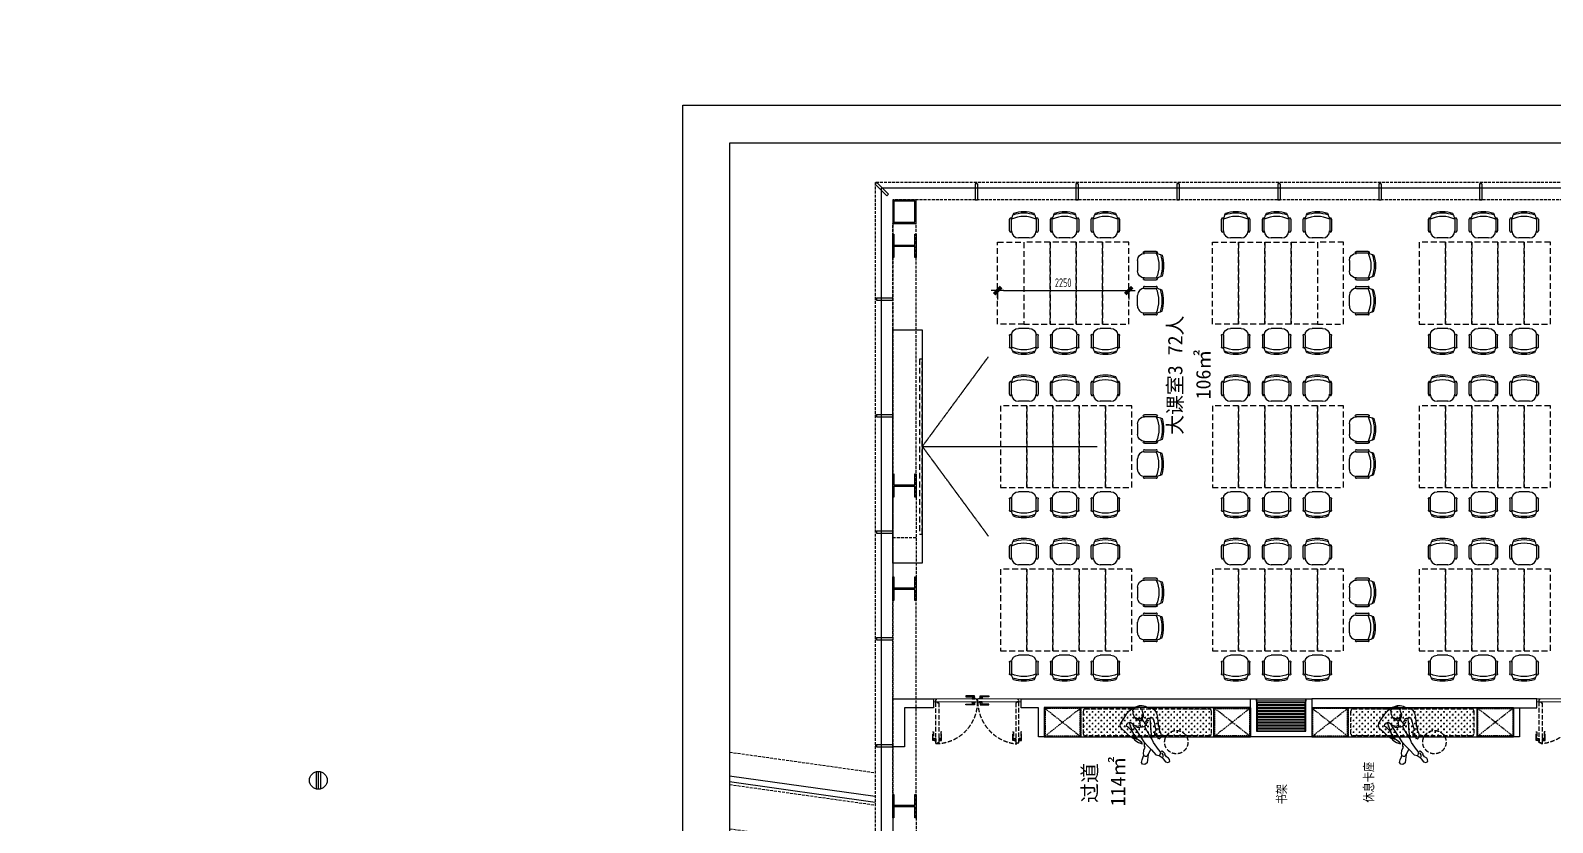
# Model space of a CAD drawing. Header units: millimetres. Extents: x 285006 to 3037698, y -2820855 to 192241.
# Drawn here: x 833963 to 860074, y -462816 to -449241 of the extents above; entities that cross this region are included whole.
import ezdxf
from ezdxf.enums import TextEntityAlignment as Align
from ezdxf.xclip import XClip

# ---------------------------------------------------------------- set-up
doc = ezdxf.new("R2010")
doc.units = ezdxf.units.MM
doc.header["$XCLIPFRAME"] = 2
doc.header["$PDMODE"] = 35
doc.header["$PDSIZE"] = -0.1
for name, pattern in [('1#C-6F$0$CONTINOUS', [0]), ('1#C-6F$0$DASHED2', [0.375, 0.25, -0.125]), ('DASH', [0.35, 0.25, -0.1]), ('DASHED', [0.75, 0.5, -0.25])]:
    doc.linetypes.add(name, pattern=pattern)
for name, color, linetype in [('1#C-6F$0$0-XREF', 7, 'Continuous'), ('1#C-6F$0$S-W-BEAMLINE', 4, '1#C-6F$0$DASHED2'), ('1#C-6F$0$文字图层', 7, 'Continuous'), ('1#C-6F$0$汇水面积', 3, 'Continuous'), ('4玻璃幕墙', 1, 'Continuous'), ('6铝型材', 8, 'Continuous'), ('___', 4, 'Continuous'), ('__附着_A10-J_KJ_2_B_28F_SEN22M3I_设计区$0$A_WALL_BRIK(砌块墙)', 190, 'Continuous'), ('A-DOOR', 60, 'Continuous'), ('BS-SHORT CABINET', 30, 'Continuous'), ('DOOR', 60, 'Continuous'), ('DOOR--02', 8, 'Continuous'), ('DS-FINISH', 20, 'Continuous'), ('FF-FIXT--02', 8, 'DASH'), ('FF-FURN', 51, 'Continuous'), ('FF-TEXT', 50, 'Continuous'), ('FF-活动家具', 51, 'Continuous'), ('FF1-固定家具(落地、到顶)', 30, 'Continuous'), ('WALL', 255, 'Continuous'), ('WALL-地台', 8, 'Continuous')]:
    doc.layers.add(name, color=color, linetype=linetype)
doc.layers.add('WALL-1C-6F-1$0$A-WALL-GLAZ', color=142, linetype='Continuous', lineweight=18)
doc.styles.add('CCD_DIM', font='archs.shx', dxfattribs={"width": 0.7})
doc.styles.add('DIA', font='')
doc.styles.add('T9-L46$0$CCDI-TOG-01', font='arial.ttf')
doc.styles.get('DIA').set_extended_font_data('SimSun')
doc.dimstyles.new('DIM_100', dxfattribs={"dimscale": 100, "dimtxt": 1.5, "dimasz": 1, "dimexe": 1.5, "dimexo": 1.5, "dimgap": 0.6, "dimtad": 1, "dimdec": 0, "dimrnd": 5, "dimzin": 12, "dimdsep": 46, "dimtxsty": 'CCD_DIM', "dimblk": 'CCD_Dimension_Tick', "dimcen": 0.125, "dimclrd": 44, "dimclre": 44, "dimclrt": 50, "dimadec": 0, "dimazin": 0, "dimtfac": 1, "dimtdec": 0, "dimtix": 1, "dimtmove": 2, "dimatfit": 3, "dimldrblk": 'CCD_Leader_Dot', "dimfxl": 5, "dimtvp": 1, "dimtolj": 1, "dimtzin": 0, "dimarcsym": 0})

# ---------------------------------------------------------------- blocks, each defined once
blk = doc.blocks.new('WALL-1C-6F-1$0$mullion_____')
at = {"layer": '6铝型材'}
for p, q in [((-36798, -1713), (-36798, -1433)), ((-36798, -1433), (-36758, -1433)), ((-36758, -1713), (-36758, -1433)), ((-36798, -1713), (-36758, -1713)), ((-36778, -1713), (-36778, -1733))]:
    blk.add_line(p, q, dxfattribs=at)
blk = doc.blocks.new('WALL-1C-6F-1')
at = {"layer": '4玻璃幕墙'}
for p, q in [((98388635, 18822923), (98374985, 18822923)), ((98374985, 18822923), (98374985, 18796566))]:
    blk.add_line(p, q, dxfattribs=at)
for points in [[(98353235, 18815548), (98374885, 18812505)], [(98353235, 18815447), (98374885, 18812404)]]:
    blk.add_lwpolyline(points, dxfattribs=at)
at = {"layer": 'WALL-地台', "linetype": 'DASH', "ltscale": 200}
for p, q in [((98388735, 18823023), (98374885, 18823023)), ((98374885, 18823023), (98374885, 18796546)), ((98388435, 18822723), (98375185, 18822723)), ((98375185, 18822723), (98375185, 18796566))]:
    blk.add_line(p, q, dxfattribs=at)
for points in [[(98353235, 18815952), (98374885, 18812909)], [(98353235, 18815396), (98374885, 18812354)], [(98353235, 18814639), (98374885, 18811596)], [(98353235, 18814336), (98374885, 18811293)]]:
    blk.add_lwpolyline(points, dxfattribs=at)
at = {"layer": 'WALL-1C-6F-1$0$A-WALL-GLAZ', "lineweight": -3}
for p, rotation in [((98350105, 18795791), 224.9999997527846), ((98339838, 18821289), 180.0000003973278), ((98341569, 18821289), 180.0000003973278), ((98343301, 18821289), 180.0000003973278), ((98345032, 18821289), 180.0000003973278), ((98346763, 18821289), 180.0000003973278), ((98348494, 18821289), 180.0000003973278), ((98376618, 18784248), 269.9999995734953), ((98376618, 18782251), 269.9999995734953), ((98376618, 18780254), 269.9999995734953), ((98376618, 18778424), 269.9999995734953), ((98376618, 18776594), 269.9999995734953)]:
    blk.add_blockref('WALL-1C-6F-1$0$mullion_____', p, dxfattribs=dict(at, rotation=rotation))
blk = doc.blocks.new('1#C-6F$0$DSADSAD')
at = {"layer": '1#C-6F$0$文字图层', "color": 6}
for p, q in [((7943089, -1493991), (7943089, -1494579)), ((7943165, -1493981), (7943165, -1494588)), ((7943241, -1493991), (7943241, -1494579))]:
    blk.add_line(p, q, dxfattribs=at)
blk.add_circle((7943165, -1494285), 304, dxfattribs=at)
blk = doc.blocks.new('1#C-6F$0$A$C346419F8')
at = {"layer": '1#C-6F$0$S-W-BEAMLINE', "color": 6, "linetype": '1#C-6F$0$CONTINOUS'}
for points in [[(0, 400), (0, 0), (400, 0), (400, 400)], [(20, 380), (20, 20), (380, 20), (380, 380)]]:
    blk.add_lwpolyline(points, close=True, dxfattribs=at)
blk = doc.blocks.new('1#C-6F$0$A$C13D20D7F')
at = {"layer": '1#C-6F$0$S-W-BEAMLINE', "color": 6, "linetype": '1#C-6F$0$CONTINOUS'}
blk.add_lwpolyline([(380, 200), (20, 200), (20, 13), (0, 13), (0, 413), (20, 413), (20, 225), (380, 225), (380, 413), (400, 413), (400, 13), (380, 13)], close=True, dxfattribs=at)
blk = doc.blocks.new('dfgdergherhre')
at = {"layer": 'WALL-地台', "linetype": 'DASH', "ltscale": 200}
for p, q in [((3268329, 4622650, 0), (3268329, 4627346, 0)), ((3268729, 4622650, 0), (3268729, 4627346, 0)), ((3268329, 4622650, 0), (3268329, 4621284, 0)), ((3268729, 4622650, 0), (3268729, 4621284, 0)), ((3268729, 4621955, 0), (3268329, 4621955, 0)), ((3268329, 4617160, 0), (3268329, 4621284, 0)), ((3268729, 4617160, 0), (3268729, 4621284, 0)), ((3268329, 4617160, 0), (3268329, 4615794, 0)), ((3268729, 4617160, 0), (3268729, 4615794, 0))]:
    blk.add_line(p, q, dxfattribs=at)
at = {"layer": '1#C-6F$0$0-XREF', "ltscale": 1.5, "rotation": 359.999308722076}
for name, p in [('1#C-6F$0$A$C346419F8', (3268329, 4627346, 0)), ('1#C-6F$0$A$C13D20D7F', (3268329, 4626749, 0)), ('1#C-6F$0$A$C13D20D7F', (3268329, 4622638, 0)), ('1#C-6F$0$A$C13D20D7F', (3268329, 4620872, 0)), ('1#C-6F$0$A$C13D20D7F', (3268329, 4617147, 0))]:
    blk.add_blockref(name, p, dxfattribs=at)
blk = doc.blocks.new('*U477')
at = {"layer": 'DOOR', "linetype": 'Continuous', "lineweight": 0, "ltscale": 1000}
for points in [[(-758, 17), (-758, 50), (-1461, 50), (-1461, 50), (-1461, 50), (-1461, 50), (-1461, 50), (-1461, 50), (-1461, 50), (-1461, 50), (-1461, 50), (-1461, 50), (-1461, 50), (-1461, 50), (-1461, 50), (-1461, 50), (-1461, 50), (-1462, 50), (-1462, 18), (-1447, 18), (-1447, 0), (-1446, 0), (-1446, 0), (-1446, 0), (-1446, 0), (-742, 0), (-742, 17)], [(-755, 20), (-755, 50), (-39, 50), (-39, 50), (-39, 50), (-39, 50), (-39, 50), (-39, 50), (-39, 50), (-39, 50), (-39, 50), (-39, 50), (-39, 50), (-39, 50), (-39, 50), (-39, 50), (-39, 50), (-38, 50), (-38, 18), (-53, 18), (-53, 0), (-54, 0), (-54, 0), (-54, 0), (-54, 0), (-739, 0), (-739, 20), (-755, 20)]]:
    blk.add_lwpolyline(points, close=True, dxfattribs=at)
at = {"layer": 'DOOR--02', "linetype": 'DASH', "ltscale": 300}
for p, q in [((-1509, 676), (-1509, 562)), ((-1363, 676), (-1363, 562)), ((-136, 676), (-136, 562)), ((10, 676), (10, 562))]:
    blk.add_line(p, q, dxfattribs=at)
at = {"layer": 'DOOR--02'}
for p, q in [((-835, 98), (-949, 98)), ((-665, 98), (-551, 98)), ((-835, -48), (-949, -48)), ((-665, -48), (-551, -48))]:
    blk.add_line(p, q, dxfattribs=at)
at = {"layer": 'DOOR--02', "linetype": 'DASH', "ltscale": 300}
for points in [[(-1473, 677), (-1473, 712), (-1511, 712), (-1511, 669)], [(-1511, 712), (-1499, 702), (-1499, 676)], [(-1511, 676), (-1511, 562), (-1499, 562), (-1499, 676)], [(-1501, 676), (-1511, 676)], [(-1501, 676), (-1473, 676), (-1473, 676)], [(-1461, 676), (-1461, 727), (-1471, 726), (-1471, 676), (-1461, 676)], [(-1471, 710), (-1461, 710)], [(-1471, 693), (-1461, 693)], [(-1411, 676), (-1411, 727), (-1401, 726), (-1401, 676), (-1411, 676)], [(-1401, 710), (-1411, 710)], [(-1401, 693), (-1411, 693)], [(-1399, 677), (-1399, 712), (-1361, 712), (-1361, 669)], [(-1371, 676), (-1399, 676), (-1399, 676)], [(-1361, 712), (-1373, 702), (-1373, 676)], [(-1361, 676), (-1361, 562), (-1373, 562), (-1373, 676)], [(-1371, 676), (-1361, 676)], [(-100, 677), (-100, 712), (-138, 712), (-138, 669)], [(-138, 712), (-126, 702), (-126, 676)], [(-138, 676), (-138, 562), (-126, 562), (-126, 676)], [(-128, 676), (-138, 676)], [(-128, 676), (-100, 676), (-100, 676)], [(-88, 676), (-88, 727), (-98, 726), (-98, 676), (-88, 676)], [(-98, 710), (-88, 710)], [(-98, 693), (-88, 693)], [(-38, 676), (-38, 727), (-28, 726), (-28, 676), (-38, 676)], [(-28, 710), (-38, 710)], [(-28, 693), (-38, 693)], [(-26, 677), (-26, 712), (12, 712), (12, 669)], [(2, 676), (-26, 676), (-26, 676)], [(12, 712), (0, 702), (0, 676)], [(12, 676), (12, 562), (0, 562), (0, 676)], [(2, 676), (12, 676)]]:
    blk.add_lwpolyline(points, dxfattribs=at)
for points in [[(-1473, 711), (-1473, 677), (-1471, 677), (-1471, 711)], [(-1428, 755), (-1461, 755), (-1461, 51), (-1461, 51), (-1461, 51), (-1461, 51), (-1461, 51), (-1461, 51), (-1461, 51), (-1461, 51), (-1461, 51), (-1461, 51), (-1461, 51), (-1461, 51), (-1461, 51), (-1461, 51), (-1461, 51), (-1461, 50), (-1429, 50), (-1429, 65), (-1411, 65), (-1411, 66), (-1411, 66), (-1411, 66), (-1411, 66), (-1411, 770), (-1428, 770)], [(-1399, 711), (-1399, 677), (-1401, 677), (-1401, 711)], [(-100, 711), (-100, 677), (-98, 677), (-98, 711)], [(-68, 766), (-38, 766), (-38, 51), (-38, 51), (-38, 51), (-38, 51), (-38, 51), (-38, 51), (-38, 51), (-38, 51), (-38, 51), (-38, 51), (-38, 51), (-38, 51), (-38, 51), (-38, 51), (-38, 51), (-38, 50), (-70, 50), (-70, 65), (-88, 65), (-88, 66), (-88, 66), (-88, 66), (-88, 66), (-88, 751), (-68, 751), (-68, 766)], [(-26, 711), (-26, 677), (-28, 677), (-28, 711)]]:
    blk.add_lwpolyline(points, close=True, dxfattribs=at)
at = {"layer": 'DOOR--02'}
for points in [[(-835, 100), (-949, 100), (-949, 88), (-835, 88)], [(-834, 62), (-800, 62), (-800, 100), (-843, 100)], [(-836, 50), (-785, 50), (-785, 60), (-836, 60), (-836, 50)], [(-835, 90), (-835, 100)], [(-800, 100), (-809, 88), (-835, 88)], [(-835, 90), (-835, 62), (-835, 62)], [(-819, 60), (-819, 50)], [(-802, 60), (-802, 50)], [(-664, 50), (-715, 50), (-715, 60), (-664, 60), (-664, 50)], [(-666, 62), (-700, 62), (-700, 100), (-657, 100)], [(-700, 100), (-691, 88), (-665, 88)], [(-698, 60), (-698, 50)], [(-681, 60), (-681, 50)], [(-665, 100), (-551, 100), (-551, 88), (-665, 88)], [(-665, 90), (-665, 100)], [(-665, 90), (-665, 62), (-665, 62)], [(-835, -50), (-949, -50), (-949, -38), (-835, -38)], [(-834, -12), (-800, -12), (-800, -50), (-843, -50)], [(-836, 0), (-785, 0), (-785, -10), (-836, -10), (-836, 0)], [(-835, -40), (-835, -12), (-835, -12)], [(-800, -50), (-809, -38), (-835, -38)], [(-835, -40), (-835, -50)], [(-819, -10), (-819, 0)], [(-802, -10), (-802, 0)], [(-664, 0), (-715, 0), (-715, -10), (-664, -10), (-664, 0)], [(-666, -12), (-700, -12), (-700, -50), (-657, -50)], [(-700, -50), (-691, -38), (-665, -38)], [(-698, -10), (-698, 0)], [(-681, -10), (-681, 0)], [(-665, -40), (-665, -12), (-665, -12)], [(-665, -50), (-551, -50), (-551, -38), (-665, -38)], [(-665, -40), (-665, -50)]]:
    blk.add_lwpolyline(points, dxfattribs=at)
for points in [[(-800, 62), (-835, 62), (-835, 60), (-800, 60)], [(-700, 62), (-665, 62), (-665, 60), (-700, 60)], [(-800, -12), (-835, -12), (-835, -10), (-800, -10)], [(-700, -12), (-665, -12), (-665, -10), (-700, -10)]]:
    blk.add_lwpolyline(points, close=True, dxfattribs=at)
at = {"layer": 'DOOR--02', "linetype": 'DASH', "ltscale": 300}
for centre, radius, start, end in [((-1494, 38), 736, 0.9237, 83.5121), ((-39, 50), 716, 89.9199, 182.4029)]:
    blk.add_arc(centre, radius, start, end, dxfattribs=at)
at = {"layer": 'DS-FINISH', "linetype": 'Continuous', "lineweight": 0, "ltscale": 1000}
for points in [[(-1500, 50), (-1465, 50), (-1465, 15), (-1450, 15), (-1450, 0), (-1500, 0), (-1500, 50)], [(-35, 50), (0, 50), (0, 0), (-50, 0), (-50, 15), (-35, 15), (-35, 50), (0, 50)]]:
    blk.add_lwpolyline(points, dxfattribs=at)
blk = doc.blocks.new('A$C2ABA4370')
at = {"color": 8}
blk.add_wipeout([(671, 1032), (702, 979), (717, 925), (736, 785), (733, 736), (758, 678), (749, 668), (777, 596), (798, 536), (780, 523), (776, 513), (764, 505), (757, 489), (752, 482), (736, 501), (723, 496), (698, 596), (689, 592), (675, 557), (667, 557), (662, 570), (664, 632), (693, 658), (680, 676), (650, 806), (621, 897), (590, 896), (575, 874), (600, 565), (610, 492), (640, 423), (736, 287), (774, 242), (796, 252), (829, 237), (860, 203), (855, 190), (889, 146), (928, 122), (943, 94), (949, 57), (914, 40), (870, 51), (822, 107), (804, 136), (749, 171), (686, 183), (603, 283), (590, 295), (539, 199), (517, 34), (476, 0), (433, 8), (411, 41), (421, 90), (446, 149), (456, 182), (449, 198), (457, 272), (483, 329), (471, 350), (471, 416), (457, 431), (300, 666), (261, 726), (243, 760), (259, 772), (244, 777), (192, 807), (175, 801), (242, 619), (256, 596), (258, 579), (279, 567), (297, 550), (287, 536), (303, 524), (322, 505), (330, 493), (349, 472), (393, 438), (418, 423), (406, 420), (430, 407), (427, 397), (353, 421), (283, 465), (251, 509), (239, 507), (207, 533), (166, 560), (103, 626), (18, 700), (0, 748), (12, 788), (67, 880), (121, 959), (172, 1013), (224, 1057), (275, 1086), (366, 1120), (421, 1120), (485, 1103), (551, 1071), (592, 1075), (623, 1064)], dxfattribs=at)
for p, q in [((67, 880), (12, 788)), ((121, 959), (67, 880)), ((172, 1013), (121, 959)), ((224, 1057), (172, 1013)), ((275, 1086), (224, 1057)), ((261, 1062), (240, 1032)), ((240, 1032), (244, 991)), ((248, 977), (243, 975)), ((243, 975), (260, 942)), ((244, 991), (248, 977)), ((260, 942), (279, 905)), ((299, 1086), (261, 1062)), ((366, 1120), (275, 1086)), ((279, 905), (304, 871)), ((337, 1095), (299, 1086)), ((322, 877), (300, 888)), ((304, 871), (326, 851)), ((356, 872), (322, 877)), ((376, 1090), (337, 1095)), ((390, 880), (356, 872)), ((421, 1120), (366, 1120)), ((401, 1069), (376, 1090)), ((411, 893), (390, 880)), ((414, 1051), (401, 1069)), ((410, 866), (432, 881)), ((424, 912), (411, 893)), ((436, 895), (411, 875)), ((424, 1047), (414, 1051)), ((437, 918), (416, 945)), ((416, 945), (424, 912)), ((485, 1103), (421, 1120)), ((431, 1013), (424, 1047)), ((452, 954), (431, 1013)), ((432, 881), (450, 908)), ((450, 939), (437, 918)), ((450, 908), (452, 954)), ((551, 1071), (485, 1103)), ((513, 871), (504, 838)), ((535, 876), (513, 871)), ((570, 880), (535, 876)), ((592, 1075), (551, 1071)), ((575, 874), (590, 896)), ((600, 565), (575, 874)), ((590, 896), (621, 897)), ((623, 1064), (592, 1075)), ((621, 897), (650, 806)), ((671, 1032), (623, 1064)), ((702, 979), (671, 1032)), ((717, 925), (702, 979)), ((736, 785), (717, 925)), ((12, 788), (0, 748)), ((0, 748), (18, 700)), ((18, 700), (103, 626)), ((103, 626), (166, 560)), ((126, 731), (133, 771)), ((167, 698), (126, 731)), ((133, 771), (159, 796)), ((159, 796), (192, 807)), ((232, 634), (167, 698)), ((175, 801), (242, 619)), ((192, 807), (244, 777)), ((256, 596), (232, 634)), ((259, 772), (243, 760)), ((243, 760), (261, 726)), ((244, 777), (259, 772)), ((258, 579), (256, 596)), ((263, 753), (261, 763)), ((261, 726), (300, 666)), ((295, 738), (263, 753)), ((343, 726), (295, 738)), ((300, 666), (457, 431)), ((370, 701), (321, 704)), ((326, 851), (353, 845)), ((364, 854), (342, 855)), ((387, 746), (343, 726)), ((353, 845), (379, 850)), ((390, 720), (370, 701)), ((379, 850), (399, 836)), ((395, 728), (382, 838)), ((407, 706), (395, 728)), ((399, 836), (409, 842)), ((469, 722), (407, 706)), ((409, 842), (410, 866)), ((421, 869), (444, 828)), ((444, 828), (473, 793)), ((499, 770), (469, 722)), ((473, 793), (487, 791)), ((512, 646), (473, 719)), ((504, 838), (480, 807)), ((482, 747), (515, 750)), ((487, 791), (499, 770)), ((503, 777), (521, 793)), ((566, 558), (512, 646)), ((521, 793), (532, 816)), ((650, 806), (680, 676)), ((664, 632), (662, 570)), ((693, 658), (664, 632)), ((675, 557), (689, 592)), ((680, 676), (693, 658)), ((689, 592), (698, 596)), ((690, 676), (708, 689)), ((698, 596), (723, 496)), ((708, 689), (750, 682)), ((733, 736), (736, 785)), ((758, 678), (733, 736)), ((749, 668), (758, 678)), ((777, 596), (749, 668)), ((798, 536), (777, 596)), ((166, 560), (207, 533)), ((207, 533), (239, 507)), ((239, 507), (251, 509)), ((246, 534), (260, 550)), ((247, 513), (246, 534)), ((251, 509), (283, 465)), ((279, 567), (258, 579)), ((260, 550), (283, 552)), ((297, 550), (279, 567)), ((297, 496), (279, 496)), ((283, 465), (353, 421)), ((287, 536), (297, 550)), ((303, 524), (287, 536)), ((314, 485), (297, 496)), ((322, 505), (303, 524)), ((325, 480), (314, 485)), ((330, 493), (322, 505)), ((329, 489), (325, 480)), ((349, 472), (330, 493)), ((393, 438), (349, 472)), ((353, 421), (427, 397)), ((418, 423), (393, 438)), ((406, 420), (418, 423)), ((430, 407), (406, 420)), ((427, 397), (430, 407)), ((457, 431), (533, 353)), ((457, 272), (483, 329)), ((471, 350), (471, 416)), ((483, 329), (471, 350)), ((533, 353), (603, 283)), ((590, 295), (537, 196)), ((610, 487), (566, 558)), ((610, 492), (600, 565)), ((640, 423), (610, 492)), ((736, 287), (640, 423)), ((662, 570), (667, 557)), ((667, 557), (675, 557)), ((723, 496), (736, 501)), ((736, 501), (752, 482)), ((752, 482), (757, 489)), ((757, 489), (764, 505)), ((764, 505), (776, 513)), ((776, 513), (780, 523)), ((780, 523), (798, 536)), ((411, 41), (421, 90)), ((433, 8), (411, 41)), ((421, 90), (446, 149)), ((476, 0), (433, 8)), ((446, 149), (456, 182)), ((449, 198), (457, 272)), ((466, 160), (449, 198)), ((485, 152), (466, 160)), ((517, 34), (476, 0)), ((513, 154), (485, 152)), ((537, 196), (513, 154)), ((539, 199), (517, 34)), ((603, 283), (686, 183)), ((686, 183), (749, 171)), ((774, 242), (736, 287)), ((749, 171), (804, 136)), ((763, 182), (774, 211)), ((774, 211), (772, 234)), ((796, 252), (774, 242)), ((811, 205), (793, 216)), ((829, 237), (796, 252)), ((804, 136), (822, 107)), ((822, 186), (811, 205)), ((811, 126), (825, 156)), ((825, 156), (822, 186)), ((822, 107), (870, 51)), ((860, 203), (829, 237)), ((855, 190), (860, 203)), ((889, 146), (855, 190)), ((870, 51), (913, 40)), ((928, 122), (889, 146)), ((914, 40), (949, 57)), ((943, 94), (928, 122)), ((949, 57), (943, 94))]:
    blk.add_line(p, q, dxfattribs=at)
blk = doc.blocks.new('*U1127')
at = {"layer": 'FF1-固定家具(落地、到顶)', "color": 55, "linetype": 'DASH', "ltscale": 100}
for p, q in [((15, 485), (612, 15)), ((15, 15), (612, 485)), ((627, 0), (627, 500))]:
    blk.add_line(p, q, dxfattribs=at)
at = {"layer": 'FF1-固定家具(落地、到顶)'}
blk.add_lwpolyline([(0, 500), (627, 500), (627, 0), (0, 0)], close=True, dxfattribs=at)
at = {"layer": 'FF1-固定家具(落地、到顶)', "color": 55, "linetype": 'DASH', "ltscale": 100}
blk.add_lwpolyline([(15, 485), (612, 485), (612, 15), (15, 15)], close=True, dxfattribs=at)
blk = doc.blocks.new('*U1128')
at = {"layer": 'FF1-固定家具(落地、到顶)', "color": 55, "linetype": 'DASH', "ltscale": 100}
for p, q in [((15, 485), (612, 15)), ((15, 15), (612, 485)), ((627, 0), (627, 500))]:
    blk.add_line(p, q, dxfattribs=at)
at = {"layer": 'FF1-固定家具(落地、到顶)'}
blk.add_lwpolyline([(0, 500), (627, 500), (627, 0), (0, 0)], close=True, dxfattribs=at)
at = {"layer": 'FF1-固定家具(落地、到顶)', "color": 55, "linetype": 'DASH', "ltscale": 100}
blk.add_lwpolyline([(15, 485), (612, 485), (612, 15), (15, 15)], close=True, dxfattribs=at)
blk = doc.blocks.new('A$C64783269')
at = {"layer": 'FF-活动家具'}
for p, q in [((1, 151), (1, 400)), ((41, 151), (41, 400)), ((570, 399), (570, 150)), ((610, 399), (610, 150)), ((419, 0), (191, 0))]:
    blk.add_line(p, q, dxfattribs=at)
for centre, radius, start, end in [((21, 405), 20.8, 344.5058, 195.4229), ((461, 332), 426, 152.8506, 170.8394), ((305, -144), 604, 64.0229, 115.9163), ((305, -200), 730, 70.8382, 109.1021), ((305, -192), 752, 72.7146, 107.2107), ((149, 332), 426, 9.0894, 27.0688), ((590, 405), 20.8, 344.5058, 195.4229), ((21, 145), 20.8, 164.5058, 15.4229), ((191, 150), 150, 179.9644, 269.9644), ((419, 150), 150, 269.9644, 359.9644), ((590, 145), 20.8, 164.5058, 15.4229)]:
    blk.add_arc(centre, radius, start, end, dxfattribs=at)
blk = doc.blocks.new('CCD_Dimension_Tick')
at = {"color": 0, "linetype": 'ByBlock'}
for p, q in [((-1.09, 0), (0, 0)), ((0, 0), (1.09, 0))]:
    blk.add_line(p, q, dxfattribs=at)
at = {"color": 0, "linetype": 'Continuous', "const_width": 0.608}
blk.add_lwpolyline([(-0.61, -0.61), (0.61, 0.61)], dxfattribs=at)
blk = doc.blocks.new('*D1147')
at = {"layer": '___', "color": 44, "lineweight": -2, "transparency": 16777216}
for p, q in [((850554, -453699), (850554, -453849)), ((850654, -453699), (852704, -453699)), ((852804, -453655), (852804, -453849))]:
    blk.add_line(p, q, dxfattribs=at)
at = {"layer": 'Defpoints', "color": 0, "transparency": 16777216}
for p in [(852804, -453505), (850554, -453572), (852804, -453699)]:
    blk.add_point(p, dxfattribs=at)
at = {"layer": '___', "color": 44, "lineweight": -2, "transparency": 16777216, "xscale": 100, "yscale": 100, "zscale": 100, "rotation": 180}
blk.add_blockref('CCD_Dimension_Tick', (850554, -453699), dxfattribs=at)
at = {"layer": '___', "color": 44, "lineweight": -2, "transparency": 16777216, "xscale": 100, "yscale": 100, "zscale": 100}
blk.add_blockref('CCD_Dimension_Tick', (852804, -453699), dxfattribs=at)
at = {"layer": '___', "color": 50, "transparency": 16777216, "insert": (851679, -453564), "char_height": 150, "attachment_point": 5, "style": 'CCD_DIM'}
blk.add_mtext('\\A1;2250', dxfattribs=at)
blk = doc.blocks.new('CCD_Leader_Dot')
at = {"color": 0, "linetype": 'ByBlock'}
blk.add_line((-5, 0), (-10, 0), dxfattribs=at)
at = {"color": 0, "linetype": 'ByBlock', "const_width": 5}
blk.add_lwpolyline([(-2.5, 0, 1), (2.5, 0, 1)], format="xyb", close=True, dxfattribs=at)
blk = doc.blocks.new('*D1148')
at = {"layer": '___', "color": 44, "lineweight": -2, "transparency": 16777216}
for p, q in [((849056, -308602), (848956, -308602)), ((849156, -309102), (849156, -308452)), ((849156, -308602), (849461, -308602)), ((849461, -308534), (849461, -308752)), ((849561, -308602), (849661, -308602))]:
    blk.add_line(p, q, dxfattribs=at)
at = {"layer": 'Defpoints', "color": 0, "transparency": 16777216}
for p in [(849461, -308384, 0), (849461, -308602), (849156, -623499, 0)]:
    blk.add_point(p, dxfattribs=at)
at = {"layer": '___', "color": 44, "lineweight": -2, "transparency": 16777216, "xscale": 100, "yscale": 100, "zscale": 100}
blk.add_blockref('CCD_Dimension_Tick', (849156, -308602), dxfattribs=at)
at = {"layer": '___', "color": 44, "lineweight": -2, "transparency": 16777216, "xscale": 100, "yscale": 100, "zscale": 100, "rotation": 180}
blk.add_blockref('CCD_Dimension_Tick', (849461, -308602), dxfattribs=at)
at = {"layer": '___', "color": 50, "transparency": 16777216, "insert": (849308, -308467), "char_height": 150, "attachment_point": 5, "style": 'CCD_DIM'}
blk.add_mtext('\\A1;305', dxfattribs=at)
blk = doc.blocks.new('DFHFTHRTHRT')
at = {"layer": 'FF-TEXT', "color": 50, "style": 'DIA'}
for s, rotation, p in [('大课室3 72人 ', 89.9152, (908984, -309746)), ('106㎡', 89.9152, (909467, -309820)), ('114㎡', 90.0848, (908003, -316794)), ('过道', 90.0848, (907521, -316820))]:
    blk.add_text(s, height=250, rotation=rotation, dxfattribs=at).set_placement(p, align=Align.MIDDLE_CENTER)
at = {"layer": 'FF-TEXT', "color": 2, "style": 'T9-L46$0$CCDI-TOG-01', "width": 0.8}
for s, p in [('休息卡座', (912386, -317154)), ('书架', (910892, -317186))]:
    blk.add_text(s, height=160, rotation=90, dxfattribs=at).set_placement(p)

msp = doc.modelspace()

# ---------------------------------------------------------------- linework, layer by layer
at = {"color": 8, "linetype": 'DASH'}
for q in [(850397.1, -454833.3, 0), (852263.6, -456371.7, 0), (850397.1, -457910.1, 0)]:
    msp.add_line((849262.7, -456371.7, 0), q, dxfattribs=at)
at = {"elevation": 0}
msp.add_lwpolyline([(845956.1, -461120.5), (845956.1, -473149.2), (846388.1, -473276.7), (845566.8, -473351.7), (845956.1, -473464.1), (845956.1, -484040.7)], dxfattribs=at)
at = {"layer": 'A-DOOR', "elevation": 0}
msp.add_lwpolyline([(854993.3, -460697), (855843.4, -460697), (855843.4, -460737), (854993.3, -460737), (854993.3, -460697)], dxfattribs=at)
for points in [[(855013.3, -460757), (855823.4, -460757), (855823.4, -460797), (855013.3, -460797)], [(855013.3, -460807), (855823.4, -460807), (855823.4, -460847), (855013.3, -460847)], [(855013.3, -460857), (855823.4, -460857), (855823.4, -460897), (855013.3, -460897)], [(855013.3, -460907), (855823.4, -460907), (855823.4, -460947), (855013.3, -460947)], [(855013.3, -460957), (855823.4, -460957), (855823.4, -460997), (855013.3, -460997)], [(855013.3, -461007), (855823.4, -461007), (855823.4, -461047), (855013.3, -461047)], [(855013.3, -461057), (855823.4, -461057), (855823.4, -461097), (855013.3, -461097)], [(855013.3, -461107), (855823.4, -461107), (855823.4, -461147), (855013.3, -461147)], [(855013.3, -461157), (855823.4, -461157), (855823.4, -461197), (855013.3, -461197)], [(855013.3, -461207), (855823.4, -461207), (855823.4, -461247), (855013.3, -461247)]]:
    msp.add_lwpolyline(points, close=True, dxfattribs=at)
at = {"layer": 'Defpoints', "elevation": 0}
msp.add_lwpolyline([(845156.1, -450522.9), (865505.7, -450522.9), (865505.7, -508202), (845156.1, -508202)], close=True, dxfattribs=at)
at = {"layer": 'FF-FURN', "linetype": 'DASHED', "ltscale": 200}
for points in [[(851004.3, -452871.7), (851004.3, -454271.7), (850554.3, -454271.7), (850554.3, -452871.7)], [(851454.3, -454271.7), (851454.3, -452871.7), (851004.3, -452871.7), (851004.3, -454271.7)], [(851904.3, -454271.7), (851904.3, -452871.7), (851454.3, -452871.7), (851454.3, -454271.7)], [(852354.3, -454271.7), (852354.3, -452871.7), (851904.3, -452871.7), (851904.3, -454271.7)], [(852354.3, -452871.7), (852354.3, -454271.7), (852804.3, -454271.7), (852804.3, -452871.7)], [(854689.3, -452871.7), (854689.3, -454271.7), (854239.3, -454271.7), (854239.3, -452871.7)], [(855139.3, -452871.7), (855139.3, -454271.7), (854689.3, -454271.7), (854689.3, -452871.7)], [(855589.3, -452871.7), (855589.3, -454271.7), (855139.3, -454271.7), (855139.3, -452871.7)], [(856039.3, -452871.7), (856039.3, -454271.7), (855589.3, -454271.7), (855589.3, -452871.7)], [(856039.3, -452871.7), (856039.3, -454271.7), (856489.3, -454271.7), (856489.3, -452871.7)], [(857786.8, -452871.7), (857786.8, -454271.7), (858236.8, -454271.7), (858236.8, -452871.7)], [(858236.8, -452871.7), (858236.8, -454271.7), (858686.8, -454271.7), (858686.8, -452871.7)], [(858686.8, -452871.7), (858686.8, -454271.7), (859136.8, -454271.7), (859136.8, -452871.7)], [(859136.8, -452871.7), (859136.8, -454271.7), (859586.8, -454271.7), (859586.8, -452871.7)], [(859586.8, -452871.7), (859586.8, -454271.7), (860036.8, -454271.7), (860036.8, -452871.7)], [(850604.3, -455671.7), (850604.3, -457071.7), (851054.3, -457071.7), (851054.3, -455671.7)], [(851054.3, -455671.7), (851054.3, -457071.7), (851504.3, -457071.7), (851504.3, -455671.7)], [(851504.3, -455671.7), (851504.3, -457071.7), (851954.3, -457071.7), (851954.3, -455671.7)], [(851954.3, -455671.7), (851954.3, -457071.7), (852404.3, -457071.7), (852404.3, -455671.7)], [(852404.3, -455671.7), (852404.3, -457071.7), (852854.3, -457071.7), (852854.3, -455671.7)], [(854239.3, -455671.7), (854239.3, -457071.7), (854689.3, -457071.7), (854689.3, -455671.7)], [(854689.3, -455671.7), (854689.3, -457071.7), (855139.3, -457071.7), (855139.3, -455671.7)], [(855139.3, -455671.7), (855139.3, -457071.7), (855589.3, -457071.7), (855589.3, -455671.7)], [(855589.3, -455671.7), (855589.3, -457071.7), (856039.3, -457071.7), (856039.3, -455671.7)], [(856039.3, -455671.7), (856039.3, -457071.7), (856489.3, -457071.7), (856489.3, -455671.7)], [(857786.8, -455671.7), (857786.8, -457071.7), (858236.8, -457071.7), (858236.8, -455671.7)], [(858236.8, -455671.7), (858236.8, -457071.7), (858686.8, -457071.7), (858686.8, -455671.7)], [(858686.8, -455671.7), (858686.8, -457071.7), (859136.8, -457071.7), (859136.8, -455671.7)], [(859136.8, -455671.7), (859136.8, -457071.7), (859586.8, -457071.7), (859586.8, -455671.7)], [(859586.8, -455671.7), (859586.8, -457071.7), (860036.8, -457071.7), (860036.8, -455671.7)], [(850604.3, -458471.7), (850604.3, -459871.7), (851054.3, -459871.7), (851054.3, -458471.7)], [(851054.3, -458471.7), (851054.3, -459871.7), (851504.3, -459871.7), (851504.3, -458471.7)], [(851504.3, -458471.7), (851504.3, -459871.7), (851954.3, -459871.7), (851954.3, -458471.7)], [(851954.3, -458471.7), (851954.3, -459871.7), (852404.3, -459871.7), (852404.3, -458471.7)], [(852404.3, -458471.7), (852404.3, -459871.7), (852854.3, -459871.7), (852854.3, -458471.7)], [(854239.3, -458471.7), (854239.3, -459871.7), (854689.3, -459871.7), (854689.3, -458471.7)], [(854689.3, -458471.7), (854689.3, -459871.7), (855139.3, -459871.7), (855139.3, -458471.7)], [(855139.3, -458471.7), (855139.3, -459871.7), (855589.3, -459871.7), (855589.3, -458471.7)], [(855589.3, -458471.7), (855589.3, -459871.7), (856039.3, -459871.7), (856039.3, -458471.7)], [(856039.3, -458471.7), (856039.3, -459871.7), (856489.3, -459871.7), (856489.3, -458471.7)], [(857786.8, -458471.7), (857786.8, -459871.7), (858236.8, -459871.7), (858236.8, -458471.7)], [(858236.8, -458471.7), (858236.8, -459871.7), (858686.8, -459871.7), (858686.8, -458471.7)], [(858686.8, -458471.7), (858686.8, -459871.7), (859136.8, -459871.7), (859136.8, -458471.7)], [(859136.8, -458471.7), (859136.8, -459871.7), (859586.8, -459871.7), (859586.8, -458471.7)], [(859586.8, -458471.7), (859586.8, -459871.7), (860036.8, -459871.7), (860036.8, -458471.7)]]:
    msp.add_lwpolyline(points, close=True, dxfattribs=at)
at = {"layer": 'FF-FURN', "linetype": 'DASHED', "ltscale": 200, "elevation": 0}
msp.add_lwpolyline([(849212.7, -457871.7), (849262.7, -457871.7), (849262.7, -454871.7), (849212.7, -454871.7)], close=True, dxfattribs=at)
at = {"layer": 'FF-FURN', "linetype": 'DASH', "ltscale": 300}
for centre in [(853619.8, -461438), (858047.3, -461438.1)]:
    msp.add_circle(centre, 200, dxfattribs=at)
at = {"layer": 'WALL', "elevation": 0}
for points in [[(849262.7, -458371.7), (848756, -458371.7), (848756, -454371.7), (849262.7, -454371.7)], [(848955.8, -460847), (848955.7, -461517.4), (848756, -461517.3), (848756.2, -460697), (849455.9, -460697), (849455.9, -460847)], [(859405.8, -460847.1), (859505.8, -460847.1), (859505.8, -461347), (859405.8, -461347)]]:
    msp.add_lwpolyline(points, close=True, dxfattribs=at)
for points in [[(850955.9, -460847), (850955.9, -460697), (854893.3, -460697), (854893.3, -460697), (854993.3, -460697), (854993.3, -461247), (855843.4, -461247), (855843.4, -460697), (855943.4, -460697), (855943.4, -461347), (854893.3, -461347), (854893.3, -460847), (851355.9, -460847), (851355.9, -461347), (851255.9, -461347), (851255.9, -460847), (850955.9, -460847), (850955.9, -460697)], [(854893.3, -460847), (854893.3, -460697)], [(859805.8, -460847.1), (859805.8, -460697.1)]]:
    msp.add_lwpolyline(points, dxfattribs=at)

# ---------------------------------------------------------------- block references
at = {"xscale": -1, "rotation": 180}
for p in [(851355.9, -460846.9, 0), (855943.4, -460847, 0)]:
    msp.add_blockref('*U1127', p, dxfattribs=at)
at = {"rotation": 180}
for name, p in [('*U1128', (854893.3, -460847, 0)), ('*U1127', (859405.8, -460847, 0))]:
    msp.add_blockref(name, p, dxfattribs=at)
at = {"layer": '1#C-6F$0$0-XREF', "ltscale": 1.5}
ref = msp.add_blockref('WALL-1C-6F-1', (-97526656.2, -19273682.2, 0), dxfattribs=dict(at, rotation=359.999308722076))
XClip(ref).set_block_clipping_path([(98372385.8231538981, 18767467.007476639), (98391135.4026873261, 18767467.2336917371), (98391134.7242774069, 18823696.4636914618), (98372385.144743979, 18823696.2374763638)])
at = {"layer": '1#C-6F$0$汇水面积', "xscale": 0.4999999999999999, "yscale": 0.4999999999999999, "zscale": 0.4999999999999999, "rotation": 359.999308721688}
msp.add_blockref('1#C-6F$0$DSADSAD', (-3132671.7, 285098, 0), dxfattribs=at)
at = {"layer": '__附着_A10-J_KJ_2_B_28F_SEN22M3I_设计区$0$A_WALL_BRIK(砌块墙)'}
msp.add_blockref('dfgdergherhre', (-2419573.4, -5079892.5), dxfattribs=at)
at = {"layer": 'DS-FINISH', "rotation": 180}
msp.add_blockref('*U477', (849455.9, -460697, 0), dxfattribs=at)
at = {"layer": 'DS-FINISH', "xscale": -1, "rotation": 180}
msp.add_blockref('*U477', (861305.8, -460697, 0), dxfattribs=at)
at = {"layer": 'FF-FURN', "linetype": 'DASHED', "ltscale": 200, "xscale": 0.8, "yscale": 0.8, "zscale": 0.8}
for p in [(850760.1, -452796.8), (851460.1, -452796.8), (852160.1, -452796.8), (854395.1, -452796.8), (855095.1, -452796.8), (855795.1, -452796.8), (857942.6, -452796.8), (858642.6, -452796.8), (859342.6, -452796.8), (850760.1, -455596.8), (851460.1, -455596.8), (852160.1, -455596.8), (854395.1, -455596.8), (855095.1, -455596.8), (855795.1, -455596.8), (857942.6, -455596.8), (858642.6, -455596.8), (859342.6, -455596.8), (850760.1, -458396.8), (851460.1, -458396.8), (852160.1, -458396.8), (854395.1, -458396.8), (855095.1, -458396.8), (855795.1, -458396.8), (857942.6, -458396.8), (858642.6, -458396.8), (859342.6, -458396.8)]:
    msp.add_blockref('A$C64783269', p, dxfattribs=at)
at = {"layer": 'FF-FURN', "linetype": 'DASHED', "ltscale": 200}
for p, xscale, yscale, zscale, rotation in [((852954.3, -453515.9), -0.8, 0.8, 0.8, 269.9999999999999), ((856589.3, -453515.9), -0.8, 0.8, 0.8, 269.9999999999999), ((852954.3, -453627.5), 0.8000000000000002, 0.8000000000000002, 0.8000000000000002, 270.0000006730583), ((856589.3, -453627.5), 0.8000000000000002, 0.8000000000000002, 0.8000000000000002, 270.0000006730583), ((850760.1, -454346.7), -0.8, 0.8, 0.8, 180), ((851460.1, -454346.7), -0.8, 0.8, 0.8, 180), ((852160.1, -454346.7), -0.8, 0.8, 0.8, 180), ((854395.1, -454346.7), -0.8, 0.8, 0.8, 180), ((855095.1, -454346.7), -0.8, 0.8, 0.8, 180), ((855795.1, -454346.7), -0.8, 0.8, 0.8, 180), ((857942.6, -454346.7), -0.8, 0.8, 0.8, 180), ((858642.6, -454346.7), -0.8, 0.8, 0.8, 180), ((859342.6, -454346.7), -0.8, 0.8, 0.8, 180), ((852954.3, -456315.9), -0.8, 0.8, 0.8, 269.9999999999999), ((856589.3, -456315.9), -0.8, 0.8, 0.8, 269.9999999999999), ((852954.3, -456427.5), 0.8000000000000002, 0.8000000000000002, 0.8000000000000002, 270.0000006730583), ((856589.3, -456427.5), 0.8000000000000002, 0.8000000000000002, 0.8000000000000002, 270.0000006730583), ((850760.1, -457146.7), -0.8, 0.8, 0.8, 180), ((851460.1, -457146.7), -0.8, 0.8, 0.8, 180), ((852160.1, -457146.7), -0.8, 0.8, 0.8, 180), ((854395.1, -457146.7), -0.8, 0.8, 0.8, 180), ((855095.1, -457146.7), -0.8, 0.8, 0.8, 180), ((855795.1, -457146.7), -0.8, 0.8, 0.8, 180), ((857942.6, -457146.7), -0.8, 0.8, 0.8, 180), ((858642.6, -457146.7), -0.8, 0.8, 0.8, 180), ((859342.6, -457146.7), -0.8, 0.8, 0.8, 180), ((852954.3, -459115.9), -0.8, 0.8, 0.8, 269.9999999999999), ((856589.3, -459115.9), -0.8, 0.8, 0.8, 269.9999999999999), ((852954.3, -459227.5), 0.8000000000000002, 0.8000000000000002, 0.8000000000000002, 270.0000006730583), ((856589.3, -459227.5), 0.8000000000000002, 0.8000000000000002, 0.8000000000000002, 270.0000006730583), ((850760.1, -459946.7), -0.8, 0.8, 0.8, 180), ((851460.1, -459946.7), -0.8, 0.8, 0.8, 180), ((852160.1, -459946.7), -0.8, 0.8, 0.8, 180), ((854395.1, -459946.7), -0.8, 0.8, 0.8, 180), ((855095.1, -459946.7), -0.8, 0.8, 0.8, 180), ((855795.1, -459946.7), -0.8, 0.8, 0.8, 180), ((857942.6, -459946.7), -0.8, 0.8, 0.8, 180), ((858642.6, -459946.7), -0.8, 0.8, 0.8, 180), ((859342.6, -459946.7), -0.8, 0.8, 0.8, 180)]:
    msp.add_blockref('A$C64783269', p, dxfattribs=dict(at, xscale=xscale, yscale=yscale, zscale=zscale, rotation=rotation))

# ---------------------------------------------------------------- dimensions: what is measured, and where the dimension line sits
at = {"layer": '___'}
for base, p1, p2, picture, middle in [((849461, -308601.6), (849155.9, -623499, 0), (849461, -308383.7, 0), '*D1148', (849308.4, -308466.6)), ((852804.3, -453698.5), (850554.3, -453571.7), (852804.3, -453504.7), '*D1147', (851679.3, -453563.5))]:
    dim = msp.add_linear_dim(base=base, p1=p1, p2=p2, dimstyle='DIM_100', override={"dimfxlon": 1}, dxfattribs=at)
    dim.commit()
    dim.dimension.update_dxf_attribs({"geometry": picture, "text_midpoint": middle})

# ---------------------------------------------------------------- next in the draw order: block references
at = {"color": 8, "xscale": 0.9, "yscale": 0.9, "zscale": 0.9}
for p in [(852652.8, -461822), (857080.2, -461822)]:
    msp.add_blockref('A$C2ABA4370', p, dxfattribs=at)

# ---------------------------------------------------------------- next in the draw order: hatches: boundary and pattern name
at = {"layer": 'FF-FIXT--02'}
h = msp.add_hatch(dxfattribs=at)
h.set_pattern_fill('CROSS', color=256, scale=200, angle=-90, style=0)
h.set_pattern_definition([(270, (623433.467, 402944.755), (50, -50), [25, -75]), (360, (623420.967, 402932.255), (50, 50), [25, -75])])
edge = h.paths.add_edge_path()
edge.add_line((852055.3, -460868.8), (854189.6, -460868.8))
edge.add_arc((854189.6, -460898.8), 30, 0, 90, ccw=False)
edge.add_line((854219.6, -460898.8), (854219.6, -461298.8))
edge.add_arc((854189.6, -461298.8), 30, -90, 0, ccw=False)
edge.add_line((854189.6, -461328.8), (852055.3, -461328.8))
edge.add_arc((852055.3, -461298.8), 30, 180, 270, ccw=False)
edge.add_line((852025.3, -461298.8), (852025.3, -460898.8))
edge.add_arc((852055.3, -460898.8), 30, 90, 180, ccw=False)
h = msp.add_hatch(dxfattribs=at)
h.set_pattern_fill('CROSS', color=256, scale=200, angle=-90, style=0)
h.set_pattern_definition([(270, (627860.947, 402944.7), (50, -50), [25, -75]), (360, (627848.447, 402932.2), (50, 50), [25, -75])])
edge = h.paths.add_edge_path()
edge.add_line((856646.6, -460868.9), (858692, -460868.9))
edge.add_arc((858692, -460898.9), 30, 0, 90, ccw=False)
edge.add_line((858722, -460898.9), (858722, -461298.9))
edge.add_arc((858692, -461298.9), 30, -90, 0, ccw=False)
edge.add_line((858692, -461328.9), (856646.6, -461328.9))
edge.add_arc((856646.6, -461298.9), 30, 180, 270, ccw=False)
edge.add_line((856616.6, -461298.9), (856616.6, -460898.9))
edge.add_arc((856646.6, -460898.9), 30, 90, 180, ccw=False)

# ---------------------------------------------------------------- next in the draw order: linework, layer by layer
at = {"layer": 'BS-SHORT CABINET', "elevation": 0}
for points in [[(851355.9, -461346.9), (854893.3, -461346.9), (854893.3, -460846.9), (851355.9, -460846.9)], [(855943.4, -461347), (859405.8, -461347), (859405.8, -460847), (855943.4, -460847)]]:
    msp.add_lwpolyline(points, close=True, dxfattribs=at)
at = {"layer": 'FF-FURN', "linetype": 'DASH', "ltscale": 300, "elevation": 0}
for points in [[(852055.3, -460868.8), (854189.6, -460868.8, -0.4142136), (854219.6, -460898.8), (854219.6, -461298.8, -0.4142136), (854189.6, -461328.8), (852055.3, -461328.8, -0.4142136), (852025.3, -461298.8), (852025.3, -460898.8, -0.4142136)], [(856646.6, -460868.9), (858692, -460868.9, -0.4142136), (858722, -460898.9), (858722, -461298.9, -0.4142136), (858692, -461328.9), (856646.6, -461328.9, -0.4142136), (856616.6, -461298.9), (856616.6, -460898.9, -0.4142136)]]:
    msp.add_lwpolyline(points, format="xyb", close=True, dxfattribs=at)
at = {"layer": 'WALL', "elevation": 0}
msp.add_lwpolyline([(855943.4, -460847), (859805.8, -460847), (859805.8, -460697.1), (855943.4, -460697.1)], close=True, dxfattribs=at)

# ---------------------------------------------------------------- next in the draw order: block references
at = {"layer": '___'}
msp.add_blockref('DFHFTHRTHRT', (-55384.5, -145318), dxfattribs=at)

doc.saveas('drawing.dxf')
